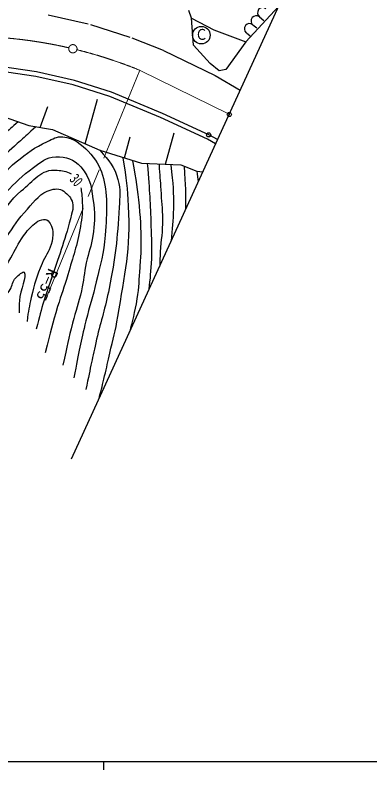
# Model space of a CAD drawing. Units: millimetres, scale not verified. Extents: x 40000 to 680000, y 20000 to 380000.
# Drawn here: x 257314 to 300162, y 204000 to 295284 of the extents above; entities that cross this region are included whole.
import ezdxf
from ezdxf.enums import TextEntityAlignment as Align

# ---------------------------------------------------------------- set-up
doc = ezdxf.new("R2010")
doc.units = ezdxf.units.MM
doc.header["$LTSCALE"] = 1000
doc.header["$PDMODE"] = 32
doc.header["$PDSIZE"] = 500
doc.linetypes.add('CHAIN', pattern=[18.5, 12, -1.5, 3.5, -1.5])
for name, color, linetype, lineweight in [('M-BGD', 7, 'Continuous', 25), ('M-BMK', 2, 'CHAIN', 13), ('M-TTL-BAND', 7, 'Continuous', 25)]:
    doc.layers.add(name, color=color, linetype=linetype, lineweight=lineweight)
doc.layers.add('M-OTRS', color=6, linetype='Continuous')
doc.styles.add('ＭＳ ゴシック', font='')
doc.styles.get('ＭＳ ゴシック').set_extended_font_data('MS Gothic')

msp = doc.modelspace()

# ---------------------------------------------------------------- linework, layer by layer
at = {"layer": 'M-BGD'}
for p, q in [((300138, 320453), (264100, 241570)), ((278615, 294925), (278312, 295840)), ((289116, 296326), (285184, 292058)), ((266146, 294182), (261315, 295261)), ((278856, 291665), (278615, 294925)), ((278615, 294925), (281299, 293490)), ((286822, 295072), (287364, 294639)), ((271229, 292578), (266446, 294101)), ((286042, 294096), (286496, 293733)), ((281299, 293490), (285184, 292058)), ((285262, 293119), (285716, 292756)), ((275217, 290996), (271464, 292494)), ((280872, 289446), (278856, 291665)), ((285184, 292058), (282750, 288699)), ((275217, 290996), (281463, 287971)), ((281949, 288530), (280872, 289446)), ((259809, 287861), (254486, 288662)), ((259910, 288402), (254532, 289212)), ((282750, 288699), (281949, 288530)), ((264326, 286853), (259809, 287861)), ((264470, 287384), (259910, 288402)), ((281463, 287971), (284498, 286219)), ((268771, 285437), (264326, 286853)), ((268961, 285954), (264470, 287384)), ((275110, 283395), (268961, 285954)), ((265786, 279721), (267275, 285120)), ((274888, 282891), (268771, 285437)), ((260350, 281697), (261276, 284232)), ((280777, 280756), (275110, 283395)), ((255993, 282973), (258977, 281931)), ((280531, 280264), (274888, 282891)), ((258977, 281931), (261814, 281448)), ((261814, 281448), (267556, 278951)), ((270506, 278031), (271200, 280547)), ((275479, 277256), (276520, 281030)), ((281534, 279730), (280531, 280264)), ((281763, 280231), (280777, 280756)), ((267556, 278951), (272559, 277392)), ((272559, 277392), (277330, 277171)), ((277330, 277171), (279242, 276426)), ((279242, 276426), (279988, 276347))]:
    msp.add_line(p, q, dxfattribs=at)
for centre, radius in [((279811, 292856), 1061), ((280694, 280796), 250)]:
    msp.add_circle(centre, radius, dxfattribs=at)
for centre in [(287212, 295561), (286432, 294584), (285622, 293633)]:
    msp.add_arc(centre, 625, 51.38291, 231.38291, dxfattribs=at)
for points, knots in [([(257665, 282380), (256847, 281654), (256624, 281450), (255984, 280826), (255223, 280084), (254792, 279668), (254105, 278857), (253191, 277776), (252772, 277096), (251958, 275938), (251414, 275166), (251104, 274735), (250622, 273922), (250066, 272983), (249909, 272624), (249355, 271432)], [0, 0, 0, 0, 1, 1, 1, 2, 2, 2, 3, 3, 3, 4, 4, 4, 5, 5, 5, 5]), ([(259801, 281751), (258898, 280940), (258669, 280733), (257948, 280075), (256905, 279123), (256302, 278609), (255296, 277619), (254301, 276640), (253731, 276092), (252877, 274988), (251482, 273186), (251192, 272246), (250164, 269823)], [0, 0, 0, 0, 1, 1, 1, 2, 2, 2, 3, 3, 3, 4, 4, 4, 4]), ([(250961, 268048), (251370, 269147), (251536, 269485), (251976, 270372), (252844, 272123), (253523, 273015), (254745, 274540), (255725, 275762), (256206, 276541), (257430, 277519), (258807, 278620), (259603, 279258), (261206, 279995), (261895, 280312), (262306, 280622), (263062, 280565), (264442, 280460), (265364, 279601), (266139, 278810), (267055, 277873), (267571, 276942), (267874, 275939), (268533, 273763), (268403, 271505), (268193, 268671), (268027, 266426), (267620, 265203), (267116, 263008), (266693, 261162), (266323, 260161), (265871, 258322), (265213, 255649), (265057, 254745), (264412, 251426)], [0, 0, 0, 0, 1, 1, 1, 2, 2, 2, 3, 3, 3, 4, 4, 4, 5, 5, 5, 6, 6, 6, 7, 7, 7, 8, 8, 8, 9, 9, 9, 10, 10, 10, 11, 11, 11, 11]), ([(267556, 278951), (268700, 277603), (269331, 276964), (269735, 275382), (270057, 274121), (269954, 273352), (269882, 272053), (269666, 268191), (269418, 266019), (268669, 262224), (268190, 259798), (267712, 258486), (267160, 256075), (266619, 253712), (266462, 252941), (265867, 250004)], [0, 0, 0, 0, 1, 1, 1, 2, 2, 2, 3, 3, 3, 4, 4, 4, 5, 5, 5, 5]), ([(252014, 267412), (253664, 270439), (254154, 271618), (256187, 273795), (257389, 275082), (258074, 275825), (259517, 276836), (260475, 277507), (261047, 278094), (262216, 278134), (263485, 278177), (264380, 277871), (265236, 276935), (266508, 275545), (266543, 274240), (266804, 272375), (267009, 270915), (266891, 270065), (266707, 268602), (266542, 267298), (266176, 266620), (265908, 265334), (265634, 264017), (265605, 263256), (265319, 261942), (264984, 260400), (264651, 259572), (264261, 258042), (263757, 256069), (263623, 255416), (263087, 252962)], [0, 0, 0, 0, 1, 1, 1, 2, 2, 2, 3, 3, 3, 4, 4, 4, 5, 5, 5, 6, 6, 6, 7, 7, 7, 8, 8, 8, 9, 9, 9, 10, 10, 10, 10]), ([(267455, 248914), (267768, 250151), (267869, 250552), (268129, 251655), (268382, 252726), (268515, 253328), (268754, 254402), (269136, 256125), (269437, 257074), (269717, 258817), (270551, 263999), (271318, 266954), (271008, 272194), (270873, 274459), (270836, 275348), (270372, 277969)], [0, 0, 0, 0, 1, 1, 1, 2, 2, 2, 3, 3, 3, 4, 4, 4, 5, 5, 5, 5]), ([(271503, 277678), (271955, 275105), (272092, 274356), (272285, 272206), (272466, 270175), (272535, 269029), (272502, 266990), (272489, 266124), (272434, 265640), (272368, 264776), (272254, 263281), (272250, 262435), (272021, 260954), (271772, 259340), (271447, 258202), (271123, 256943)], [0, 0, 0, 0, 1, 1, 1, 2, 2, 2, 3, 3, 3, 4, 4, 4, 5, 5, 5, 5]), ([(252766, 265353), (253777, 267714), (254082, 268506), (255257, 270338), (256229, 271854), (256626, 272898), (258040, 274012), (259579, 275225), (260426, 276714), (262378, 276533), (263058, 276470), (263459, 276414), (264070, 276094)], [0, 0, 0, 0, 1, 1, 1, 2, 2, 2, 3, 3, 3, 4, 4, 4, 4]), ([(273501, 262148), (273649, 263382), (273743, 264331), (273807, 265787), (273874, 267329), (273799, 268195), (273761, 269738), (273687, 272719), (273586, 273702), (273320, 277361)], [0, 0, 0, 0, 1, 1, 1, 2, 2, 2, 3, 3, 3, 3]), ([(274695, 277270), (274803, 275752), (274829, 275367), (274906, 274147), (274994, 272755), (275096, 271976), (275112, 270581), (275130, 269036), (274932, 268177), (274845, 266635), (274812, 266036), (274790, 265473), (274776, 264937)], [0, 0, 0, 0, 1, 1, 1, 2, 2, 2, 3, 3, 3, 4, 4, 4, 4]), ([(276129, 277193), (276372, 274712), (276476, 273960), (276431, 271883), (276398, 270339), (276226, 269482), (276152, 267940)], [0, 0, 0, 0, 1, 1, 1, 2, 2, 2, 2]), ([(254302, 265172), (255176, 266714), (255435, 267154), (256244, 268371), (257171, 269767), (257664, 270583), (258800, 271815), (259781, 272880), (260275, 273777), (261672, 274160), (262324, 274338), (262870, 274292), (263372, 273840), (263881, 273380), (264214, 273023), (264287, 272341), (264334, 271899), (264249, 271644), (264141, 271213), (263382, 268190), (262731, 266559), (261760, 263598), (261402, 262506), (261165, 261906), (260825, 260808), (260402, 259444), (260291, 258979), (259857, 257281)], [0, 0, 0, 0, 1, 1, 1, 2, 2, 2, 3, 3, 3, 4, 4, 4, 5, 5, 5, 6, 6, 6, 7, 7, 7, 8, 8, 8, 9, 9, 9, 9]), ([(265253, 274383), (265309, 273994), (265407, 273311), (265432, 272618), (265471, 271485), (265385, 270842), (265191, 269724), (264784, 267390), (264342, 266124), (263667, 263852), (263221, 262352), (262901, 261533), (262452, 260034), (261803, 257872), (261634, 257145), (260955, 254452)], [0, 0, 0, 0, 1, 1, 1, 2, 2, 2, 3, 3, 3, 4, 4, 4, 5, 5, 5, 5]), ([(255352, 263058), (255806, 264066), (255917, 264355), (256350, 265150), (256513, 265450), (256609, 265616), (256779, 265912), (257379, 266954), (257611, 267605), (258324, 268572), (258783, 269194), (259050, 269553), (259643, 270048), (259945, 270299), (260148, 270452), (260536, 270509), (260843, 270554), (261122, 270639), (261323, 270403), (262051, 269543), (261980, 268623), (261671, 267539), (261400, 266586), (260946, 266170), (260570, 265252), (259930, 263692), (259630, 262784), (259260, 261139), (259006, 260011), (258929, 259596), (258750, 258224)], [0, 0, 0, 0, 1, 1, 1, 2, 2, 2, 3, 3, 3, 4, 4, 4, 5, 5, 5, 6, 6, 6, 7, 7, 7, 8, 8, 8, 9, 9, 9, 10, 10, 10, 10]), ([(256216, 261351), (256464, 261681), (256533, 261790), (256715, 262085), (257038, 262610), (256946, 263087), (257395, 263509), (257741, 263834), (258268, 264357), (258407, 264182), (258802, 263684), (257925, 262109), (257836, 260754), (257798, 260172), (257781, 259961), (257787, 259262)], [0, 0, 0, 0, 1, 1, 1, 2, 2, 2, 3, 3, 3, 4, 4, 4, 5, 5, 5, 5])]:
    msp.add_open_spline(points, degree=3, knots=knots, dxfattribs=at)
for points in [[(277944, 271871), (277965, 273746), (277923, 274568), (277757, 277002)], [(279242, 276426), (279318, 275936), (279383, 275518), (279438, 275143)]]:
    msp.add_open_spline(points, degree=3, dxfattribs=at)
at = {"layer": 'M-BMK'}
for p in [(260995, 260849), (283158, 283284)]:
    msp.add_line(p, (272380, 288605), dxfattribs=at)
msp.add_circle((264291, 291214), 500, dxfattribs=at)
for start, end in [(77.08111, 90.19587), (67.6966, 76.03936)]:
    msp.add_arc((251507, 237720), 55000, start, end, dxfattribs=at)
at = {"layer": 'M-OTRS'}
msp.add_point((283183, 283262), dxfattribs=at)
at = {"layer": 'M-TTL-BAND'}
for p, q in [((40000, 205000), (579000, 205000)), ((268000, 205000), (268000, 204000))]:
    msp.add_line(p, q, dxfattribs=at)

# ---------------------------------------------------------------- texts
at = {"layer": 'M-BGD', "style": 'ＭＳ ゴシック', "width": 0.85}
msp.add_text('Ｃ', height=1320, dxfattribs=at).set_placement((279061, 293606), align=Align.TOP_LEFT)
at = {"layer": 'M-BGD', "style": 'ＭＳ ゴシック', "width": 0.7}
msp.add_text('30', height=1320, rotation=311.122, dxfattribs=at).set_placement((264712, 275327), align=Align.MIDDLE_CENTER)
at = {"layer": 'M-BMK', "style": 'ＭＳ ゴシック', "width": 1.1}
msp.add_text('R=55', height=1320, rotation=246.738, dxfattribs=at).set_placement((261018, 260595), align=Align.TOP_RIGHT)

doc.saveas('drawing.dxf')
